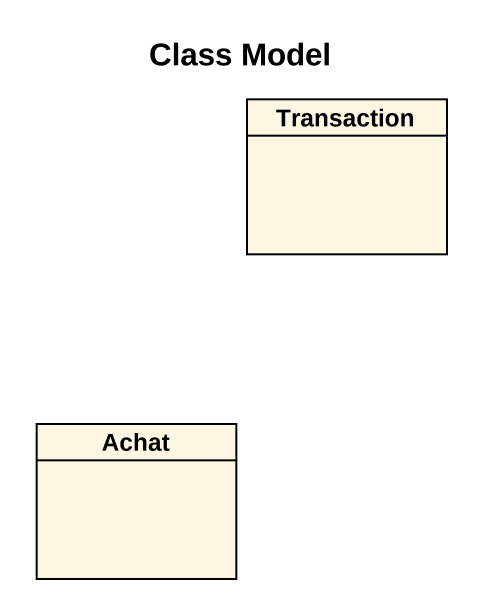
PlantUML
@startuml
title Class Model
hide circle
hide empty members
class Transaction
class Achat
@enduml
